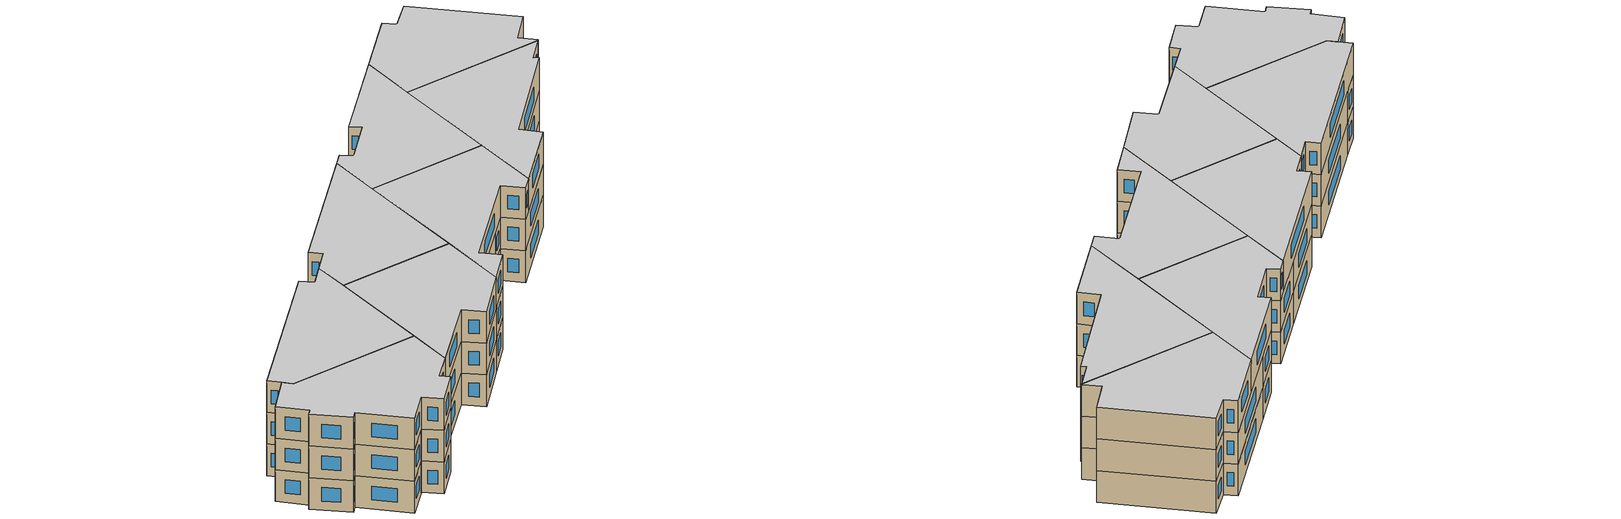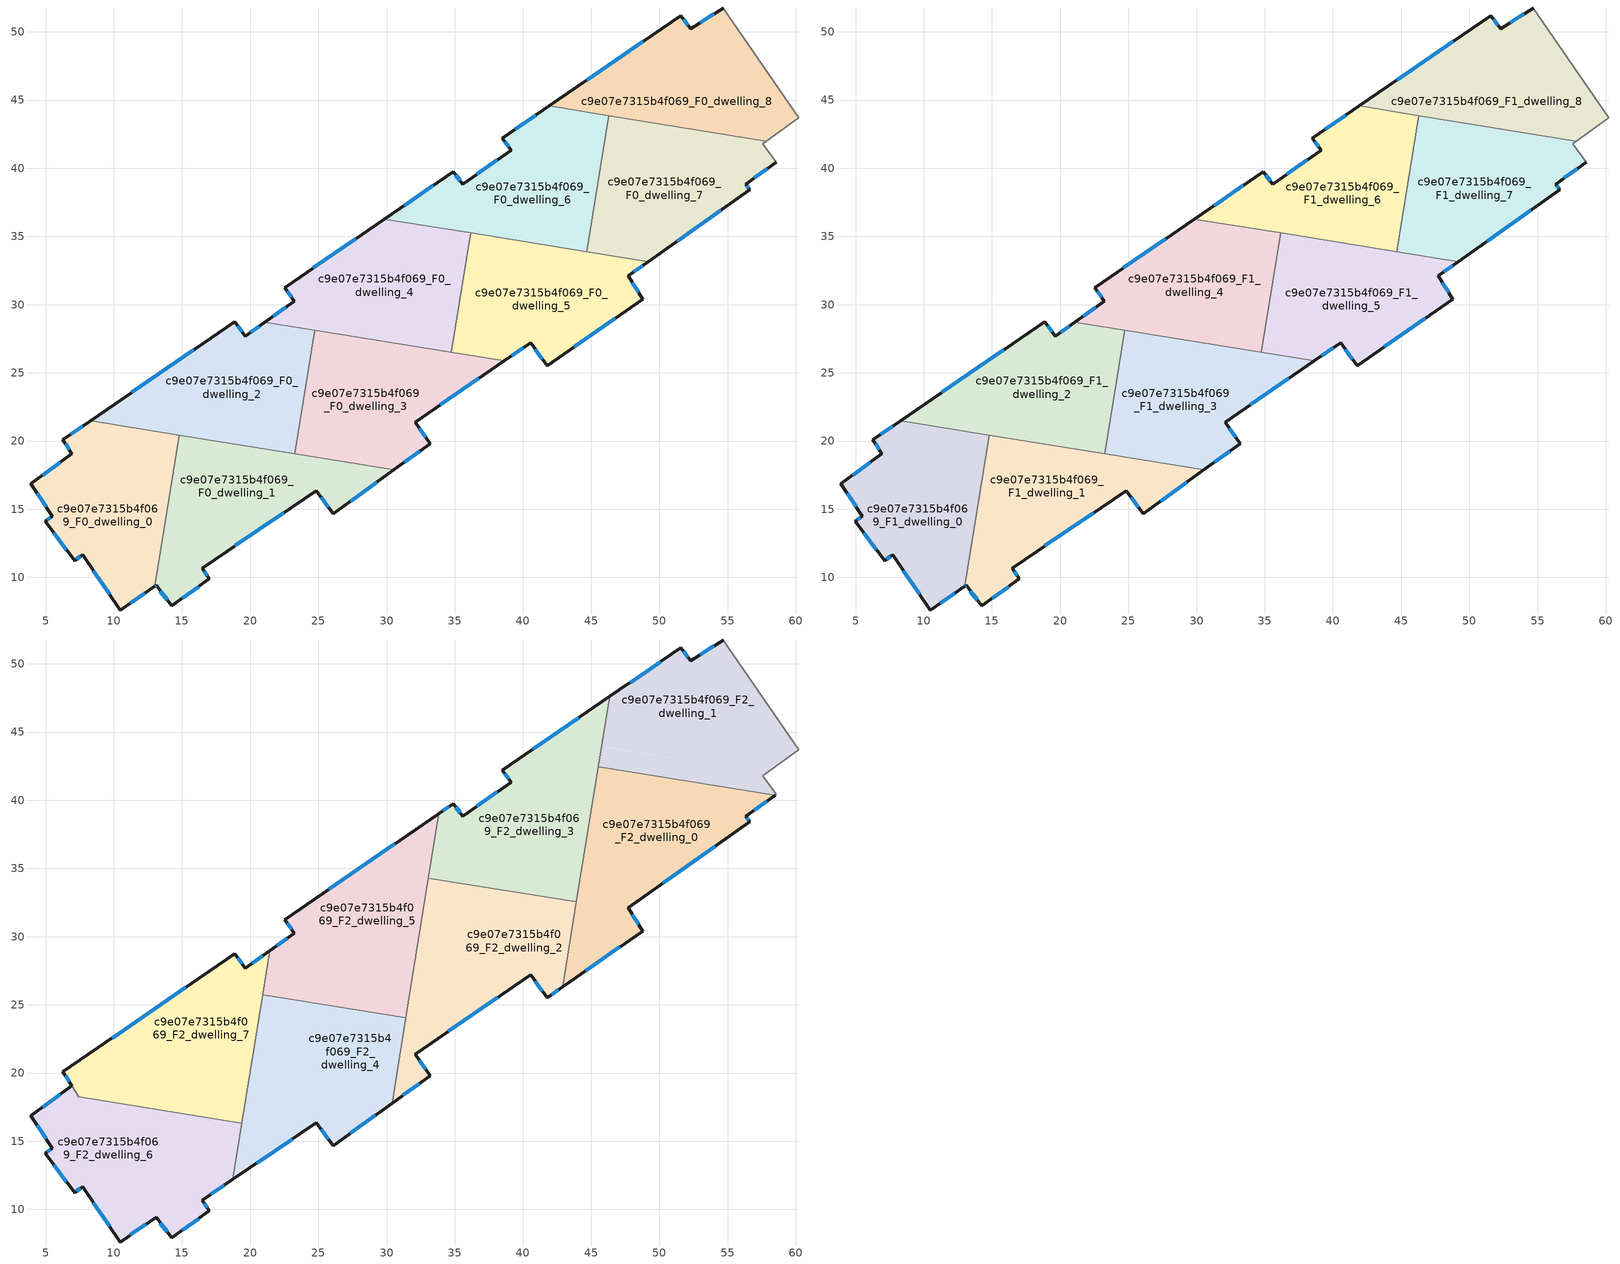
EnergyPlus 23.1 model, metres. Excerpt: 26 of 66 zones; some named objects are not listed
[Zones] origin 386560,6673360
c9e07e7315b4f069_F0_dwelling_0
 floor ground (EU_floor_Construction): 14.8,20.44 13.01,9.35 10.47,7.61 7.73,11.67 7.13,11.21 4.96,14.12 5.48,14.49 3.93,16.86 6.94,19.06 6.28,20.09 8.31,21.49 z0
 wall outside (EU_wall_Construction): 8.31,21.49 6.28,20.09 6.94,19.06 3.93,16.86 5.48,14.49 4.96,14.12 7.13,11.21 7.73,11.67 10.47,7.61 13.01,9.35 z0:3
 wall to c9e07e7315b4f069_F0_dwelling_1 (EU_wall_Construction): 13.01,9.35 14.8,20.44 z0:3
 wall to c9e07e7315b4f069_F0_dwelling_2 (EU_wall_Construction): 14.8,20.44 8.31,21.49 z0:3
 window (EU_Window_Construction): 11.2,8.11 12.29,8.85 / 8.51,10.51 9.69,8.77 / 7.3,11.34 7.56,11.54 / 5.58,13.29 6.51,12.04 / 5.33,14.39 5.11,14.23 / 4.38,16.19 5.04,15.17 / 6.08,18.43 4.79,17.49 / 6.47,19.79 6.75,19.35 / 7.73,21.09 6.86,20.49 z0.86:2.14
c9e07e7315b4f069_F0_dwelling_1
 floor ground (EU_floor_Construction): 30.55,17.89 26.1,14.68 24.85,16.34 16.49,10.69 17,9.9 14.25,7.92 13.1,9.41 13.01,9.35 14.8,20.44 z0
 wall outside (EU_wall_Construction): 13.01,9.35 13.1,9.41 14.25,7.92 17,9.9 16.49,10.69 24.85,16.34 26.1,14.68 30.55,17.89 z0:3
 wall to c9e07e7315b4f069_F0_dwelling_3 (EU_wall_Construction): 30.55,17.89 23.27,19.07 z0:3
 wall to c9e07e7315b4f069_F0_dwelling_2 (EU_wall_Construction): 23.27,19.07 14.8,20.44 z0:3
 window (EU_Window_Construction): 25.21,15.87 25.74,15.16 / 18.88,12.3 22.46,14.73 / 16.86,10.12 16.64,10.46 / 15.03,8.49 16.21,9.33 / 13.43,8.98 13.92,8.35 / 13.04,9.37 13.07,9.39 / 27.37,15.6 29.28,16.98 z0.86:2.14
c9e07e7315b4f069_F0_dwelling_2
 floor ground (EU_floor_Construction): 24.74,28.13 23.27,19.07 8.31,21.49 18.89,28.76 19.65,27.69 21.08,28.72 z0
 wall outside (EU_wall_Construction): 21.08,28.72 19.65,27.69 18.89,28.76 8.31,21.49 z0:3
 wall to c9e07e7315b4f069_F0_dwelling_3 (EU_wall_Construction): 23.27,19.07 24.74,28.13 z0:3
 wall to c9e07e7315b4f069_F0_dwelling_4 (EU_wall_Construction): 24.74,28.13 21.08,28.72 z0:3
 window (EU_Window_Construction): 15.86,26.68 11.33,23.56 / 19.43,28 19.1,28.45 / 20.67,28.43 20.06,27.99 z0.86:2.14
c9e07e7315b4f069_F0_dwelling_3
 floor ground (EU_floor_Construction): 38.63,25.89 32.09,21.39 33.19,19.81 30.55,17.89 23.27,19.07 24.74,28.13 z0
 wall outside (EU_wall_Construction): 30.55,17.89 33.19,19.81 32.09,21.39 38.63,25.89 z0:3
 wall to c9e07e7315b4f069_F0_dwelling_5 (EU_wall_Construction): 38.63,25.89 34.75,26.52 z0:3
 wall to c9e07e7315b4f069_F0_dwelling_4 (EU_wall_Construction): 34.74,26.51 24.74,28.13 z0:3
 window (EU_Window_Construction): 32.88,20.26 32.4,20.94 / 31.3,18.44 32.44,19.26 / 33.96,22.68 36.76,24.6 z0.86:2.14
c9e07e7315b4f069_F0_dwelling_4
 floor ground (EU_floor_Construction): 36.16,35.25 34.74,26.51 21.08,28.72 23.23,30.26 22.53,31.25 29.84,36.28 z0
 wall outside (EU_wall_Construction): 29.84,36.28 22.53,31.25 23.23,30.26 21.08,28.72 z0:3
 wall to c9e07e7315b4f069_F0_dwelling_5 (EU_wall_Construction): 34.74,26.51 36.16,35.25 z0:3
 wall to c9e07e7315b4f069_F0_dwelling_6 (EU_wall_Construction): 36.16,35.25 29.84,36.28 z0:3
 window (EU_Window_Construction): 22.73,30.97 23.03,30.54 / 27.76,34.84 24.62,32.69 / 22.62,29.82 21.7,29.16 z0.86:2.14
c9e07e7315b4f069_F0_dwelling_5
 floor ground (EU_floor_Construction): 49.19,33.15 47.72,32.11 48.79,30.41 41.77,25.52 40.57,27.22 38.63,25.89 34.74,26.51 36.16,35.25 z0
 wall outside (EU_wall_Construction): 38.63,25.89 40.57,27.22 41.77,25.52 48.79,30.41 47.72,32.11 49.19,33.15 z0:3
 wall to c9e07e7315b4f069_F0_dwelling_7 (EU_wall_Construction): 49.19,33.15 44.68,33.88 z0:3
 wall to c9e07e7315b4f069_F0_dwelling_6 (EU_wall_Construction): 44.68,33.88 36.16,35.26 z0:3
 window (EU_Window_Construction): 43.78,26.92 46.78,29.01 / 40.91,26.74 41.43,26.01 / 39.18,26.27 40.01,26.84 / 48.14,32.4 48.77,32.85 / 48.48,30.89 48.03,31.62 z0.86:2.14
c9e07e7315b4f069_F0_dwelling_6
 floor ground (EU_floor_Construction): 46.3,43.86 44.68,33.88 29.84,36.28 34.87,39.73 35.6,38.84 39.14,41.32 38.47,42.2 41.93,44.57 z0
 wall outside (EU_wall_Construction): 41.93,44.57 38.47,42.2 39.14,41.32 35.6,38.84 34.87,39.73 29.84,36.28 z0:3
 wall to c9e07e7315b4f069_F0_dwelling_7 (EU_wall_Construction): 44.68,33.88 46.3,43.86 z0:3
 wall to c9e07e7315b4f069_F0_dwelling_8 (EU_wall_Construction): 46.3,43.86 41.93,44.57 z0:3
 window (EU_Window_Construction): 33.44,38.74 31.28,37.26 / 35.39,39.1 35.08,39.48 / 38.13,40.61 36.61,39.55 / 38.66,41.95 38.95,41.57 / 40.94,43.89 39.46,42.88 z0.86:2.14
c9e07e7315b4f069_F0_dwelling_7
 floor ground (EU_floor_Construction): 57.85,42 57.59,41.81 58.57,40.43 56.33,38.84 56.64,38.44 49.19,33.15 44.68,33.88 46.3,43.86 z0
 wall outside (EU_wall_Construction): 49.19,33.15 56.64,38.44 56.33,38.84 58.57,40.43 z0:3
 wall adiabatic (EU_wall_Construction): 58.57,40.43 57.59,41.81 57.85,42 z0:3
 wall to c9e07e7315b4f069_F0_dwelling_8 (EU_wall_Construction): 57.85,42 46.3,43.86 z0:3
 window (EU_Window_Construction): 56.97,39.29 57.93,39.98 / 56.55,38.55 56.42,38.72 / 51.32,34.66 54.51,36.93 z0.86:2.14
c9e07e7315b4f069_F0_dwelling_8
 floor ground (EU_floor_Construction): 54.68,51.75 60.21,43.7 57.85,42 41.93,44.57 51.58,51.19 52.31,50.22 z0
 wall outside (EU_wall_Construction): 54.68,51.75 52.31,50.22 51.58,51.19 41.93,44.57 z0:3
 wall adiabatic (EU_wall_Construction): 57.85,42 60.21,43.7 54.68,51.75 z0:3
 window (EU_Window_Construction): 48.82,49.3 44.68,46.46 / 52.1,50.49 51.79,50.91 / 54,51.31 52.99,50.65 z0.86:2.14
c9e07e7315b4f069_F1_dwelling_0
 floor to c9e07e7315b4f069_F0_dwelling_0 (EU_floor_Construction): 14.8,20.44 13.01,9.35 10.47,7.61 7.73,11.67 7.13,11.21 4.96,14.12 5.48,14.49 3.93,16.86 6.94,19.06 6.28,20.09 8.31,21.49 z3
 wall outside (EU_wall_Construction): 8.31,21.49 6.28,20.09 6.94,19.06 3.93,16.86 5.48,14.49 4.96,14.12 7.13,11.21 7.73,11.67 10.47,7.61 13.01,9.35 z3:6
 wall to c9e07e7315b4f069_F1_dwelling_1 (EU_wall_Construction): 13.01,9.35 14.8,20.44 z3:6
 wall to c9e07e7315b4f069_F1_dwelling_2 (EU_wall_Construction): 14.8,20.44 8.31,21.49 z3:6
 window (EU_Window_Construction): 11.2,8.11 12.29,8.85 / 8.51,10.51 9.69,8.77 / 7.3,11.34 7.56,11.54 / 5.58,13.29 6.51,12.04 / 5.33,14.39 5.11,14.23 / 4.38,16.19 5.04,15.17 / 6.08,18.43 4.79,17.49 / 6.47,19.79 6.75,19.35 / 7.73,21.09 6.86,20.49 z3.86:5.14
c9e07e7315b4f069_F1_dwelling_1
 floor to c9e07e7315b4f069_F0_dwelling_1 (EU_floor_Construction): 30.55,17.89 26.1,14.68 24.85,16.34 16.49,10.69 17,9.9 14.25,7.92 13.1,9.41 13.01,9.35 14.8,20.44 z3
 wall outside (EU_wall_Construction): 13.01,9.35 13.1,9.41 14.25,7.92 17,9.9 16.49,10.69 24.85,16.34 26.1,14.68 30.55,17.89 z3:6
 wall to c9e07e7315b4f069_F1_dwelling_3 (EU_wall_Construction): 30.55,17.89 23.27,19.07 z3:6
 wall to c9e07e7315b4f069_F1_dwelling_2 (EU_wall_Construction): 23.27,19.07 14.8,20.44 z3:6
 window (EU_Window_Construction): 25.21,15.87 25.74,15.16 / 18.88,12.3 22.46,14.73 / 16.86,10.12 16.64,10.46 / 15.03,8.49 16.21,9.33 / 13.43,8.98 13.92,8.35 / 13.04,9.37 13.07,9.39 / 27.37,15.6 29.28,16.98 z3.86:5.14
c9e07e7315b4f069_F1_dwelling_2
 floor to c9e07e7315b4f069_F0_dwelling_2 (EU_floor_Construction): 24.74,28.13 23.27,19.07 8.31,21.49 18.89,28.76 19.65,27.69 21.08,28.72 z3
 wall outside (EU_wall_Construction): 21.08,28.72 19.65,27.69 18.89,28.76 8.31,21.49 z3:6
 wall to c9e07e7315b4f069_F1_dwelling_3 (EU_wall_Construction): 23.27,19.07 24.74,28.13 z3:6
 wall to c9e07e7315b4f069_F1_dwelling_4 (EU_wall_Construction): 24.74,28.13 21.08,28.72 z3:6
 window (EU_Window_Construction): 15.86,26.68 11.33,23.56 / 19.43,28 19.1,28.45 / 20.67,28.43 20.06,27.99 z3.86:5.14
 ceiling adiabatic (EU_roof_Construction): 24.27,25.21 24.74,28.13 21.38,28.67 20.91,25.75 z6
c9e07e7315b4f069_F1_dwelling_3
 floor to c9e07e7315b4f069_F0_dwelling_3 (EU_floor_Construction): 38.63,25.89 32.09,21.39 33.19,19.81 30.55,17.89 23.27,19.07 24.74,28.13 z3
 wall outside (EU_wall_Construction): 30.55,17.89 33.19,19.81 32.09,21.39 38.63,25.89 z3:6
 wall to c9e07e7315b4f069_F1_dwelling_5 (EU_wall_Construction): 38.63,25.89 34.75,26.52 z3:6
 wall to c9e07e7315b4f069_F1_dwelling_4 (EU_wall_Construction): 34.74,26.51 24.74,28.13 z3:6
 window (EU_Window_Construction): 32.88,20.26 32.4,20.94 / 31.3,18.44 32.44,19.26 / 33.96,22.68 36.76,24.6 z3.86:5.14
c9e07e7315b4f069_F1_dwelling_4
 floor to c9e07e7315b4f069_F0_dwelling_4 (EU_floor_Construction): 36.16,35.25 34.74,26.51 21.08,28.72 23.23,30.26 22.53,31.25 29.84,36.28 z3
 wall outside (EU_wall_Construction): 29.84,36.28 22.53,31.25 23.23,30.26 21.08,28.72 z3:6
 wall to c9e07e7315b4f069_F1_dwelling_5 (EU_wall_Construction): 34.74,26.51 36.16,35.25 z3:6
 wall to c9e07e7315b4f069_F1_dwelling_6 (EU_wall_Construction): 36.16,35.25 29.84,36.28 z3:6
 window (EU_Window_Construction): 22.73,30.97 23.03,30.54 / 27.76,34.84 24.62,32.69 / 22.62,29.82 21.7,29.16 z3.86:5.14
c9e07e7315b4f069_F1_dwelling_5
 floor to c9e07e7315b4f069_F0_dwelling_5 (EU_floor_Construction): 49.19,33.15 47.72,32.11 48.79,30.41 41.77,25.52 40.57,27.22 38.63,25.89 34.74,26.51 36.16,35.25 z3
 wall outside (EU_wall_Construction): 38.63,25.89 40.57,27.22 41.77,25.52 48.79,30.41 47.72,32.11 49.19,33.15 z3:6
 wall to c9e07e7315b4f069_F1_dwelling_7 (EU_wall_Construction): 49.19,33.15 44.68,33.88 z3:6
 wall to c9e07e7315b4f069_F1_dwelling_6 (EU_wall_Construction): 44.68,33.88 36.16,35.26 z3:6
 window (EU_Window_Construction): 43.78,26.92 46.78,29.01 / 40.91,26.74 41.43,26.01 / 39.18,26.27 40.01,26.84 / 48.14,32.4 48.77,32.85 / 48.48,30.89 48.03,31.62 z3.86:5.14
c9e07e7315b4f069_F1_dwelling_6
 floor to c9e07e7315b4f069_F0_dwelling_6 (EU_floor_Construction): 46.3,43.86 44.68,33.88 29.84,36.28 34.87,39.73 35.6,38.84 39.14,41.32 38.47,42.2 41.93,44.57 z3
 wall outside (EU_wall_Construction): 41.93,44.57 38.47,42.2 39.14,41.32 35.6,38.84 34.87,39.73 29.84,36.28 z3:6
 wall to c9e07e7315b4f069_F1_dwelling_7 (EU_wall_Construction): 44.68,33.88 46.3,43.86 z3:6
 wall to c9e07e7315b4f069_F1_dwelling_8 (EU_wall_Construction): 46.3,43.86 41.93,44.57 z3:6
 window (EU_Window_Construction): 33.44,38.74 31.28,37.26 / 35.39,39.1 35.08,39.48 / 38.13,40.61 36.61,39.55 / 38.66,41.95 38.95,41.57 / 40.94,43.89 39.46,42.88 z3.86:5.14
c9e07e7315b4f069_F1_dwelling_7
 floor to c9e07e7315b4f069_F0_dwelling_7 (EU_floor_Construction): 57.85,42 57.59,41.81 58.57,40.43 56.33,38.84 56.64,38.44 49.19,33.15 44.68,33.88 46.3,43.86 z3
 wall outside (EU_wall_Construction): 49.19,33.15 56.64,38.44 56.33,38.84 58.57,40.43 z3:6
 wall adiabatic (EU_wall_Construction): 58.57,40.43 57.59,41.81 57.85,42 z3:6
 wall to c9e07e7315b4f069_F1_dwelling_8 (EU_wall_Construction): 57.85,42 46.3,43.86 z3:6
 window (EU_Window_Construction): 56.97,39.29 57.93,39.98 / 56.55,38.55 56.42,38.72 / 51.32,34.66 54.51,36.93 z3.86:5.14
c9e07e7315b4f069_F1_dwelling_8
 floor to c9e07e7315b4f069_F0_dwelling_8 (EU_floor_Construction): 54.68,51.75 60.21,43.7 57.85,42 41.93,44.57 51.58,51.19 52.31,50.22 z3
 wall outside (EU_wall_Construction): 54.68,51.75 52.31,50.22 51.58,51.19 41.93,44.57 z3:6
 wall adiabatic (EU_wall_Construction): 57.85,42 60.21,43.7 54.68,51.75 z3:6
 window (EU_Window_Construction): 48.82,49.3 44.68,46.46 / 52.1,50.49 51.79,50.91 / 54,51.31 52.99,50.65 z3.86:5.14
 ceiling adiabatic (EU_roof_Construction): 45.77,43.95 46.36,47.61 41.93,44.57 z6
c9e07e7315b4f069_F2_dwelling_0
 floor to c9e07e7315b4f069_F1_dwelling_7 (EU_floor_Construction): 58.48,40.37 56.33,38.84 56.64,38.44 49.19,33.15 44.68,33.88 46.06,42.38 z6
 floor to c9e07e7315b4f069_F1_dwelling_5 (EU_floor_Construction): 49.19,33.15 47.72,32.11 48.79,30.41 42.92,26.32 44.15,33.96 z6
 floor to c9e07e7315b4f069_F1_dwelling_6 (EU_floor_Construction): 46.06,42.38 44.68,33.88 44.15,33.96 45.53,42.46 z6
 wall outside (EU_wall_Construction): 42.92,26.32 48.79,30.41 47.72,32.11 56.64,38.44 56.33,38.84 58.48,40.37 z6:9
 wall to c9e07e7315b4f069_F2_dwelling_1 (EU_wall_Construction): 58.48,40.37 45.53,42.46 z6:9
 wall to c9e07e7315b4f069_F2_dwelling_3 (EU_wall_Construction): 45.53,42.46 43.93,32.54 z6:9
 wall to c9e07e7315b4f069_F2_dwelling_2 (EU_wall_Construction): 43.92,32.54 42.92,26.32 z6:9
 window (EU_Window_Construction): 48.48,30.89 48.03,31.62 / 44.6,27.49 47.11,29.24 / 56.95,39.28 57.87,39.93 / 56.55,38.55 56.42,38.72 / 50.27,33.91 54.09,36.63 z6.86:8.14
 ceiling to c9e07e7315b4f069_F3_dwelling_0 (EU_floor_Construction): 48.79,30.41 47.72,32.11 56.64,38.44 56.33,38.84 58.48,40.37 45.53,42.46 42.92,26.32 z9
c9e07e7315b4f069_F2_dwelling_1
 floor to c9e07e7315b4f069_F1_dwelling_8 (EU_floor_Construction): 54.68,51.75 60.21,43.7 57.85,42 45.77,43.95 46.36,47.61 51.58,51.19 52.31,50.22 z6
 floor to c9e07e7315b4f069_F1_dwelling_7 (EU_floor_Construction): 57.85,42 57.59,41.81 58.57,40.43 58.48,40.37 46.06,42.38 46.3,43.86 z6
 floor to c9e07e7315b4f069_F1_dwelling_6 (EU_floor_Construction): 46.3,43.86 46.06,42.38 45.53,42.46 45.77,43.95 z6
 wall outside (EU_wall_Construction): 54.68,51.75 52.31,50.22 51.58,51.19 46.36,47.61 z6:9
 wall adiabatic (EU_wall_Construction): 58.48,40.37 58.57,40.43 57.59,41.81 60.21,43.7 54.68,51.75 z6:9
 wall to c9e07e7315b4f069_F2_dwelling_3 (EU_wall_Construction): 46.36,47.61 45.53,42.46 z6:9
 window (EU_Window_Construction): 50.09,50.17 47.85,48.63 / 52.1,50.49 51.79,50.91 / 54,51.31 52.99,50.65 z6.86:8.14
 ceiling to c9e07e7315b4f069_F3_dwelling_1 (EU_floor_Construction): 58.57,40.43 57.59,41.81 60.21,43.7 54.68,51.75 52.31,50.22 51.58,51.19 46.36,47.61 45.53,42.46 58.48,40.37 z9
c9e07e7315b4f069_F2_dwelling_2
 floor to c9e07e7315b4f069_F1_dwelling_5 (EU_floor_Construction): 43.92,32.54 42.92,26.32 41.77,25.52 40.57,27.22 38.63,25.89 34.74,26.51 35.93,33.84 z6
 floor to c9e07e7315b4f069_F1_dwelling_4 (EU_floor_Construction): 35.93,33.84 34.74,26.51 31.89,26.98 33.07,34.3 z6
 floor to c9e07e7315b4f069_F1_dwelling_3 (EU_floor_Construction): 38.63,25.89 32.09,21.39 33.19,19.81 30.55,17.89 30.43,17.91 31.89,26.98 z6
 wall outside (EU_wall_Construction): 30.41,17.79 33.19,19.81 32.09,21.39 40.57,27.22 41.77,25.52 42.92,26.32 z6:9
 wall to c9e07e7315b4f069_F2_dwelling_3 (EU_wall_Construction): 43.92,32.54 33.07,34.3 z6:9
 wall to c9e07e7315b4f069_F2_dwelling_5 (EU_wall_Construction): 33.07,34.3 31.42,24.06 z6:9
 wall to c9e07e7315b4f069_F2_dwelling_4 (EU_wall_Construction): 31.42,24.06 30.41,17.79 z6:9
 window (EU_Window_Construction): 34.51,23.06 38.14,25.56 / 32.88,20.26 32.4,20.94 / 31.2,18.37 32.4,19.23 / 42.1,25.75 42.59,26.09 / 40.91,26.74 41.43,26.01 z6.86:8.14
 ceiling to c9e07e7315b4f069_F3_dwelling_2 (EU_floor_Construction): 41.77,25.52 42.92,26.32 43.92,32.54 33.07,34.3 30.41,17.79 33.19,19.81 32.09,21.39 40.57,27.22 z9
c9e07e7315b4f069_F2_dwelling_3
 floor to c9e07e7315b4f069_F1_dwelling_6 (EU_floor_Construction): 45.77,43.95 44.15,33.96 33.3,35.72 33.84,39.02 34.87,39.73 35.6,38.84 39.14,41.32 38.47,42.2 41.93,44.57 z6
 floor to c9e07e7315b4f069_F1_dwelling_5 (EU_floor_Construction): 44.15,33.96 43.92,32.54 35.93,33.84 36.16,35.25 z6
 floor to c9e07e7315b4f069_F1_dwelling_4 (EU_floor_Construction): 36.16,35.25 35.93,33.84 33.07,34.3 33.3,35.72 z6
 floor adiabatic (EU_floor_Construction): 46.36,47.61 45.77,43.95 41.93,44.57 z6
 wall outside (EU_wall_Construction): 46.36,47.61 38.47,42.2 39.14,41.32 35.6,38.84 34.87,39.73 33.84,39.02 z6:9
 wall to c9e07e7315b4f069_F2_dwelling_5 (EU_wall_Construction): 33.84,39.02 33.07,34.3 z6:9
 window (EU_Window_Construction): 44.1,46.06 40.72,43.74 / 34.58,39.53 34.13,39.22 / 35.39,39.1 35.08,39.48 / 38.13,40.61 36.61,39.55 / 38.66,41.95 38.95,41.57 z6.86:8.14
 ceiling to c9e07e7315b4f069_F3_dwelling_3 (EU_floor_Construction): 43.92,32.54 46.36,47.61 38.47,42.2 39.14,41.32 35.6,38.84 34.87,39.73 33.84,39.02 33.07,34.3 z9
c9e07e7315b4f069_F2_dwelling_4
 floor to c9e07e7315b4f069_F1_dwelling_1 (EU_floor_Construction): 30.43,17.91 30.41,17.79 26.1,14.68 24.85,16.34 18.72,12.2 19.92,19.61 z6
 floor to c9e07e7315b4f069_F1_dwelling_3 (EU_floor_Construction): 31.42,24.06 30.43,17.91 23.27,19.07 24.27,25.21 z6
 floor to c9e07e7315b4f069_F1_dwelling_2 (EU_floor_Construction): 24.27,25.21 23.27,19.07 19.92,19.61 20.91,25.75 z6
 wall outside (EU_wall_Construction): 18.72,12.2 24.85,16.34 26.1,14.68 30.41,17.79 z6:9
 wall to c9e07e7315b4f069_F2_dwelling_5 (EU_wall_Construction): 31.42,24.06 20.91,25.75 z6:9
 wall to c9e07e7315b4f069_F2_dwelling_7 (EU_wall_Construction): 20.91,25.75 19.39,16.33 z6:9
 wall to c9e07e7315b4f069_F2_dwelling_6 (EU_wall_Construction): 19.39,16.33 18.72,12.2 z6:9
 window (EU_Window_Construction): 20.47,13.38 23.1,15.16 / 27.33,15.57 29.18,16.9 / 25.21,15.87 25.74,15.16 z6.86:8.14
 ceiling to c9e07e7315b4f069_F3_dwelling_4 (EU_floor_Construction): 30.41,17.79 31.42,24.06 20.91,25.75 18.72,12.2 24.85,16.34 26.1,14.68 z9
c9e07e7315b4f069_F2_dwelling_5
 floor to c9e07e7315b4f069_F1_dwelling_3 (EU_floor_Construction): 31.89,26.98 31.42,24.06 24.27,25.21 24.74,28.13 z6
 floor to c9e07e7315b4f069_F1_dwelling_4 (EU_floor_Construction): 33.3,35.72 31.89,26.98 21.38,28.67 21.43,28.97 23.23,30.26 22.53,31.25 29.84,36.28 z6
 floor to c9e07e7315b4f069_F1_dwelling_6 (EU_floor_Construction): 33.84,39.02 33.3,35.72 29.84,36.28 z6
 floor adiabatic (EU_floor_Construction): 24.74,28.13 24.27,25.21 20.91,25.75 21.38,28.67 z6
 wall outside (EU_wall_Construction): 33.84,39.02 22.53,31.25 23.23,30.26 21.43,28.97 z6:9
 wall to c9e07e7315b4f069_F2_dwelling_7 (EU_wall_Construction): 21.43,28.97 20.91,25.75 z6:9
 window (EU_Window_Construction): 22.72,29.89 21.95,29.34 / 22.73,30.97 23.03,30.54 / 30.61,36.8 25.76,33.47 z6.86:8.14
 ceiling to c9e07e7315b4f069_F3_dwelling_5 (EU_floor_Construction): 31.42,24.06 33.84,39.02 22.53,31.25 23.23,30.26 21.43,28.97 20.91,25.75 z9
c9e07e7315b4f069_F2_dwelling_6
 floor to c9e07e7315b4f069_F1_dwelling_0 (EU_floor_Construction): 14.27,17.15 13.01,9.35 10.47,7.61 7.73,11.67 7.13,11.21 4.96,14.12 5.48,14.49 3.93,16.86 6.94,19.06 7.45,18.26 z6
 floor to c9e07e7315b4f069_F1_dwelling_1 (EU_floor_Construction): 19.39,16.33 18.72,12.2 16.49,10.69 17,9.9 14.25,7.92 13.1,9.41 13.01,9.35 14.27,17.15 z6
 wall outside (EU_wall_Construction): 6.94,19.06 3.93,16.86 5.48,14.49 4.96,14.12 7.13,11.21 7.73,11.67 10.47,7.61 13.1,9.41 14.25,7.92 17,9.9 16.49,10.69 18.72,12.2 z6:9
 wall to c9e07e7315b4f069_F2_dwelling_7 (EU_wall_Construction): 19.39,16.33 7.45,18.26 6.94,19.06 z6:9
 window (EU_Window_Construction): 13.43,8.98 13.92,8.35 / 11.22,8.12 12.35,8.9 / 8.51,10.51 9.69,8.77 / 7.3,11.34 7.56,11.54 / 5.58,13.29 6.51,12.04 / 5.33,14.39 5.11,14.23 / 4.38,16.19 5.04,15.17 / 6.08,18.43 4.79,17.49 / 17.13,11.12 18.09,11.77 / 16.86,10.12 16.64,10.46 / 15.03,8.49 16.21,9.33 z6.86:8.14
 ceiling to c9e07e7315b4f069_F3_dwelling_6 (EU_floor_Construction): 17,9.9 16.49,10.69 18.72,12.2 19.39,16.33 7.45,18.26 6.94,19.06 3.93,16.86 5.48,14.49 4.96,14.12 7.13,11.21 7.73,11.67 10.47,7.61 13.1,9.41 14.25,7.92 z9
c9e07e7315b4f069_F2_dwelling_7
 floor to c9e07e7315b4f069_F1_dwelling_2 (EU_floor_Construction): 21.38,28.67 19.92,19.61 8.31,21.49 18.89,28.76 19.65,27.69 21.08,28.72 z6
 floor to c9e07e7315b4f069_F1_dwelling_0 (EU_floor_Construction): 14.8,20.44 14.27,17.15 7.45,18.26 6.28,20.09 8.31,21.49 z6
 floor to c9e07e7315b4f069_F1_dwelling_4 (EU_floor_Construction): 21.43,28.97 21.38,28.67 21.08,28.72 z6
 floor to c9e07e7315b4f069_F1_dwelling_1 (EU_floor_Construction): 19.92,19.61 19.39,16.33 14.27,17.15 14.8,20.44 z6
 wall outside (EU_wall_Construction): 21.43,28.97 19.65,27.69 18.89,28.76 6.28,20.09 6.94,19.06 z6:9
 window (EU_Window_Construction): 15.28,26.28 9.88,22.57 / 19.43,28 19.1,28.45 / 20.92,28.61 20.16,28.06 / 6.47,19.79 6.75,19.35 z6.86:8.14
 ceiling to c9e07e7315b4f069_F3_dwelling_7 (EU_floor_Construction): 19.39,16.33 21.43,28.97 19.65,27.69 18.89,28.76 6.28,20.09 7.45,18.26 z9
[Building]
EU S2 Campaign: North Axis=0; Terrain=City; Solar Distribution=FullExterior
[Site:Location]
Helsinki-Vantaa.AP: Latitude=60.317; Longitude=24.963; Time Zone=2; Elevation=54.6
[SizingPeriod:WeatherFileDays]
AnnualSizingPeriod: Begin Month=1; Begin Day of Month=1; End Month=12; End Day of Month=31; Day of Week for Start Day=Monday; Use Weather File Daylight Saving Period=No; Use Weather File Rain and Snow Indicators=No
[MATERIAL]
EU_InternalMass_Material: Roughness=MediumRough; Thickness=0.1; Conductivity=1; Density=1800; Specific Heat=900; Thermal Absorptance=0.9; Solar Absorptance=0.7; Visible Absorptance=0.7
[MATERIAL:NOMASS] Roughness=MediumRough; Thermal Absorptance=0.9; Solar Absorptance=0.7; Visible Absorptance=0.7
Name | Thermal Resistance
EU_wall_NoMass | 2.6932
EU_roof_NoMass | 3.19818
EU_floor_NoMass | 2.22482
[WINDOWMATERIAL:SIMPLEGLAZINGSYSTEM]
EU_Window_SimpleGlazing: UFactor=2.14966; Solar Heat Gain Coefficient=0.7; Visible Transmittance=0.7
[CONSTRUCTION]
EU_wall_Construction: EU_wall_NoMass
EU_roof_Construction: EU_roof_NoMass
EU_floor_Construction: EU_floor_NoMass
EU_Window_Construction: EU_Window_SimpleGlazing
EU_InternalMass_Construction: EU_InternalMass_Material
[ZONE] Type=1; Multiplier=1; Ceiling Height=autocalculate; Floor Area=autocalculate; Part of Total Floor Area=Yes
Name | Volume
c9e07e7315b4f069_F0_dwelling_0; c9e07e7315b4f069_F1_dwelling_0 | 280.737
c9e07e7315b4f069_F2_dwelling_0 | 315.837
c9e07e7315b4f069_F0_dwelling_1; c9e07e7315b4f069_F1_dwelling_1 | 280.753
c9e07e7315b4f069_F2_dwelling_1 | 315.835
c9e07e7315b4f069_F0_dwelling_2; c9e07e7315b4f069_F1_dwelling_2 | 280.772
c9e07e7315b4f069_F2_dwelling_2 | 315.858
c9e07e7315b4f069_F0_dwelling_3; c9e07e7315b4f069_F1_dwelling_3 | 280.769
c9e07e7315b4f069_F2_dwelling_3 | 315.848
c9e07e7315b4f069_F0_dwelling_4; c9e07e7315b4f069_F1_dwelling_4 | 280.723
c9e07e7315b4f069_F2_dwelling_4 | 315.817
c9e07e7315b4f069_F0_dwelling_5; c9e07e7315b4f069_F1_dwelling_5 | 280.725
c9e07e7315b4f069_F2_dwelling_5 | 315.85
c9e07e7315b4f069_F0_dwelling_6; c9e07e7315b4f069_F1_dwelling_6 | 280.718
c9e07e7315b4f069_F2_dwelling_6 | 317.251
c9e07e7315b4f069_F0_dwelling_7; c9e07e7315b4f069_F1_dwelling_7 | 280.745
c9e07e7315b4f069_F2_dwelling_7 | 314.419
c9e07e7315b4f069_F0_dwelling_8; c9e07e7315b4f069_F1_dwelling_8 | 280.767
[INTERNALMASS] Construction=EU_InternalMass_Construction
Name | Zone or ZoneList | Surface Area
c9e07e7315b4f069_F0_dwelling_0_EU_InternalMass | c9e07e7315b4f069_F0_dwelling_0 | 93.5789
c9e07e7315b4f069_F0_dwelling_1_EU_InternalMass | c9e07e7315b4f069_F0_dwelling_1 | 93.5832
c9e07e7315b4f069_F0_dwelling_2_EU_InternalMass | c9e07e7315b4f069_F0_dwelling_2 | 93.587
c9e07e7315b4f069_F0_dwelling_3_EU_InternalMass | c9e07e7315b4f069_F0_dwelling_3 | 93.591
c9e07e7315b4f069_F0_dwelling_4_EU_InternalMass | c9e07e7315b4f069_F0_dwelling_4 | 93.575
c9e07e7315b4f069_F0_dwelling_5_EU_InternalMass | c9e07e7315b4f069_F0_dwelling_5 | 93.574
c9e07e7315b4f069_F0_dwelling_6_EU_InternalMass | c9e07e7315b4f069_F0_dwelling_6 | 93.5727
c9e07e7315b4f069_F0_dwelling_7_EU_InternalMass | c9e07e7315b4f069_F0_dwelling_7 | 93.5826
c9e07e7315b4f069_F0_dwelling_8_EU_InternalMass | c9e07e7315b4f069_F0_dwelling_8 | 93.5888
c9e07e7315b4f069_F1_dwelling_0_EU_InternalMass | c9e07e7315b4f069_F1_dwelling_0 | 93.5789
c9e07e7315b4f069_F1_dwelling_1_EU_InternalMass | c9e07e7315b4f069_F1_dwelling_1 | 93.5832
c9e07e7315b4f069_F1_dwelling_2_EU_InternalMass | c9e07e7315b4f069_F1_dwelling_2 | 93.587
c9e07e7315b4f069_F1_dwelling_3_EU_InternalMass | c9e07e7315b4f069_F1_dwelling_3 | 93.591
c9e07e7315b4f069_F1_dwelling_4_EU_InternalMass | c9e07e7315b4f069_F1_dwelling_4 | 93.575
c9e07e7315b4f069_F1_dwelling_5_EU_InternalMass | c9e07e7315b4f069_F1_dwelling_5 | 93.574
c9e07e7315b4f069_F1_dwelling_6_EU_InternalMass | c9e07e7315b4f069_F1_dwelling_6 | 93.5727
c9e07e7315b4f069_F1_dwelling_7_EU_InternalMass | c9e07e7315b4f069_F1_dwelling_7 | 93.5826
c9e07e7315b4f069_F1_dwelling_8_EU_InternalMass | c9e07e7315b4f069_F1_dwelling_8 | 93.5888
c9e07e7315b4f069_F2_dwelling_0_EU_InternalMass | c9e07e7315b4f069_F2_dwelling_0 | 105.279
c9e07e7315b4f069_F2_dwelling_1_EU_InternalMass | c9e07e7315b4f069_F2_dwelling_1 | 105.279
c9e07e7315b4f069_F2_dwelling_2_EU_InternalMass | c9e07e7315b4f069_F2_dwelling_2 | 105.286
c9e07e7315b4f069_F2_dwelling_3_EU_InternalMass | c9e07e7315b4f069_F2_dwelling_3 | 105.283
c9e07e7315b4f069_F2_dwelling_4_EU_InternalMass | c9e07e7315b4f069_F2_dwelling_4 | 105.272
c9e07e7315b4f069_F2_dwelling_5_EU_InternalMass | c9e07e7315b4f069_F2_dwelling_5 | 105.284
c9e07e7315b4f069_F2_dwelling_6_EU_InternalMass | c9e07e7315b4f069_F2_dwelling_6 | 105.751
c9e07e7315b4f069_F2_dwelling_7_EU_InternalMass | c9e07e7315b4f069_F2_dwelling_7 | 104.81
[OTHEREQUIPMENT] Fuel Type=Electricity; Design Level Calculation Method=Watts/Area; Power per Zone Floor Area=1; Fraction Latent=0; Fraction Radiant=0; Fraction Lost=0; Carbon Dioxide Generation Rate=0; EndUse Subcategory=EU_Step8_InternalGains
Name | Zone or ZoneList or Space or SpaceList | Schedule
EU_Step8_InternalGain_c9e07e7315b4f069_F0_dwelling_0_f000 | c9e07e7315b4f069_F0_dwelling_0 | EU_Step8_GainSchedule_c9e07e7315b4f069_F0_dwelling_0_f000
EU_Step8_InternalGain_c9e07e7315b4f069_F0_dwelling_1_f000 | c9e07e7315b4f069_F0_dwelling_1 | EU_Step8_GainSchedule_c9e07e7315b4f069_F0_dwelling_1_f000
EU_Step8_InternalGain_c9e07e7315b4f069_F0_dwelling_2_f000 | c9e07e7315b4f069_F0_dwelling_2 | EU_Step8_GainSchedule_c9e07e7315b4f069_F0_dwelling_2_f000
EU_Step8_InternalGain_c9e07e7315b4f069_F0_dwelling_3_f000 | c9e07e7315b4f069_F0_dwelling_3 | EU_Step8_GainSchedule_c9e07e7315b4f069_F0_dwelling_3_f000
EU_Step8_InternalGain_c9e07e7315b4f069_F0_dwelling_4_f000 | c9e07e7315b4f069_F0_dwelling_4 | EU_Step8_GainSchedule_c9e07e7315b4f069_F0_dwelling_4_f000
EU_Step8_InternalGain_c9e07e7315b4f069_F0_dwelling_5_f000 | c9e07e7315b4f069_F0_dwelling_5 | EU_Step8_GainSchedule_c9e07e7315b4f069_F0_dwelling_5_f000
EU_Step8_InternalGain_c9e07e7315b4f069_F0_dwelling_6_f000 | c9e07e7315b4f069_F0_dwelling_6 | EU_Step8_GainSchedule_c9e07e7315b4f069_F0_dwelling_6_f000
EU_Step8_InternalGain_c9e07e7315b4f069_F0_dwelling_7_f000 | c9e07e7315b4f069_F0_dwelling_7 | EU_Step8_GainSchedule_c9e07e7315b4f069_F0_dwelling_7_f000
EU_Step8_InternalGain_c9e07e7315b4f069_F0_dwelling_8_f000 | c9e07e7315b4f069_F0_dwelling_8 | EU_Step8_GainSchedule_c9e07e7315b4f069_F0_dwelling_8_f000
EU_Step8_InternalGain_c9e07e7315b4f069_F1_dwelling_0_f000 | c9e07e7315b4f069_F1_dwelling_0 | EU_Step8_GainSchedule_c9e07e7315b4f069_F1_dwelling_0_f000
EU_Step8_InternalGain_c9e07e7315b4f069_F1_dwelling_1_f000 | c9e07e7315b4f069_F1_dwelling_1 | EU_Step8_GainSchedule_c9e07e7315b4f069_F1_dwelling_1_f000
EU_Step8_InternalGain_c9e07e7315b4f069_F1_dwelling_2_f000 | c9e07e7315b4f069_F1_dwelling_2 | EU_Step8_GainSchedule_c9e07e7315b4f069_F1_dwelling_2_f000
EU_Step8_InternalGain_c9e07e7315b4f069_F1_dwelling_3_f000 | c9e07e7315b4f069_F1_dwelling_3 | EU_Step8_GainSchedule_c9e07e7315b4f069_F1_dwelling_3_f000
EU_Step8_InternalGain_c9e07e7315b4f069_F1_dwelling_4_f000 | c9e07e7315b4f069_F1_dwelling_4 | EU_Step8_GainSchedule_c9e07e7315b4f069_F1_dwelling_4_f000
EU_Step8_InternalGain_c9e07e7315b4f069_F1_dwelling_5_f000 | c9e07e7315b4f069_F1_dwelling_5 | EU_Step8_GainSchedule_c9e07e7315b4f069_F1_dwelling_5_f000
EU_Step8_InternalGain_c9e07e7315b4f069_F1_dwelling_6_f000 | c9e07e7315b4f069_F1_dwelling_6 | EU_Step8_GainSchedule_c9e07e7315b4f069_F1_dwelling_6_f000
EU_Step8_InternalGain_c9e07e7315b4f069_F1_dwelling_7_f000 | c9e07e7315b4f069_F1_dwelling_7 | EU_Step8_GainSchedule_c9e07e7315b4f069_F1_dwelling_7_f000
EU_Step8_InternalGain_c9e07e7315b4f069_F1_dwelling_8_f000 | c9e07e7315b4f069_F1_dwelling_8 | EU_Step8_GainSchedule_c9e07e7315b4f069_F1_dwelling_8_f000
EU_Step8_InternalGain_c9e07e7315b4f069_F2_dwelling_0_f000 | c9e07e7315b4f069_F2_dwelling_0 | EU_Step8_GainSchedule_c9e07e7315b4f069_F2_dwelling_0_f000
EU_Step8_InternalGain_c9e07e7315b4f069_F2_dwelling_1_f000 | c9e07e7315b4f069_F2_dwelling_1 | EU_Step8_GainSchedule_c9e07e7315b4f069_F2_dwelling_1_f000
EU_Step8_InternalGain_c9e07e7315b4f069_F2_dwelling_2_f000 | c9e07e7315b4f069_F2_dwelling_2 | EU_Step8_GainSchedule_c9e07e7315b4f069_F2_dwelling_2_f000
EU_Step8_InternalGain_c9e07e7315b4f069_F2_dwelling_3_f000 | c9e07e7315b4f069_F2_dwelling_3 | EU_Step8_GainSchedule_c9e07e7315b4f069_F2_dwelling_3_f000
EU_Step8_InternalGain_c9e07e7315b4f069_F2_dwelling_4_f000 | c9e07e7315b4f069_F2_dwelling_4 | EU_Step8_GainSchedule_c9e07e7315b4f069_F2_dwelling_4_f000
EU_Step8_InternalGain_c9e07e7315b4f069_F2_dwelling_5_f000 | c9e07e7315b4f069_F2_dwelling_5 | EU_Step8_GainSchedule_c9e07e7315b4f069_F2_dwelling_5_f000
EU_Step8_InternalGain_c9e07e7315b4f069_F2_dwelling_6_f000 | c9e07e7315b4f069_F2_dwelling_6 | EU_Step8_GainSchedule_c9e07e7315b4f069_F2_dwelling_6_f000
EU_Step8_InternalGain_c9e07e7315b4f069_F2_dwelling_7_f000 | c9e07e7315b4f069_F2_dwelling_7 | EU_Step8_GainSchedule_c9e07e7315b4f069_F2_dwelling_7_f000
[ZONEVENTILATION:DESIGNFLOWRATE] Schedule=EU_AlwaysOn; Design Flow Rate Calculation Method=AirChanges/Hour; Air Changes per Hour=0.586271; Ventilation Type=Natural; Fan Pressure Rise=0; Fan Total Efficiency=1; Constant Term Coefficient=1; Temperature Term Coefficient=0; Velocity Term Coefficient=0; Velocity Squared Term Coefficient=0; Minimum Indoor Temperature=-100; Maximum Indoor Temperature=100; Delta Temperature=-100; Minimum Outdoor Temperature=-100; Maximum Outdoor Temperature=100; Maximum Wind Speed=40
Name | Zone or ZoneList or Space or SpaceList
EU_ConstantAir_c9e07e7315b4f069_F0_dwelling_0 | c9e07e7315b4f069_F0_dwelling_0
EU_ConstantAir_c9e07e7315b4f069_F0_dwelling_1 | c9e07e7315b4f069_F0_dwelling_1
EU_ConstantAir_c9e07e7315b4f069_F0_dwelling_2 | c9e07e7315b4f069_F0_dwelling_2
EU_ConstantAir_c9e07e7315b4f069_F0_dwelling_3 | c9e07e7315b4f069_F0_dwelling_3
EU_ConstantAir_c9e07e7315b4f069_F0_dwelling_4 | c9e07e7315b4f069_F0_dwelling_4
EU_ConstantAir_c9e07e7315b4f069_F0_dwelling_5 | c9e07e7315b4f069_F0_dwelling_5
EU_ConstantAir_c9e07e7315b4f069_F0_dwelling_6 | c9e07e7315b4f069_F0_dwelling_6
EU_ConstantAir_c9e07e7315b4f069_F0_dwelling_7 | c9e07e7315b4f069_F0_dwelling_7
EU_ConstantAir_c9e07e7315b4f069_F0_dwelling_8 | c9e07e7315b4f069_F0_dwelling_8
EU_ConstantAir_c9e07e7315b4f069_F1_dwelling_0 | c9e07e7315b4f069_F1_dwelling_0
EU_ConstantAir_c9e07e7315b4f069_F1_dwelling_1 | c9e07e7315b4f069_F1_dwelling_1
EU_ConstantAir_c9e07e7315b4f069_F1_dwelling_2 | c9e07e7315b4f069_F1_dwelling_2
EU_ConstantAir_c9e07e7315b4f069_F1_dwelling_3 | c9e07e7315b4f069_F1_dwelling_3
EU_ConstantAir_c9e07e7315b4f069_F1_dwelling_4 | c9e07e7315b4f069_F1_dwelling_4
EU_ConstantAir_c9e07e7315b4f069_F1_dwelling_5 | c9e07e7315b4f069_F1_dwelling_5
EU_ConstantAir_c9e07e7315b4f069_F1_dwelling_6 | c9e07e7315b4f069_F1_dwelling_6
EU_ConstantAir_c9e07e7315b4f069_F1_dwelling_7 | c9e07e7315b4f069_F1_dwelling_7
EU_ConstantAir_c9e07e7315b4f069_F1_dwelling_8 | c9e07e7315b4f069_F1_dwelling_8
EU_ConstantAir_c9e07e7315b4f069_F2_dwelling_0 | c9e07e7315b4f069_F2_dwelling_0
EU_ConstantAir_c9e07e7315b4f069_F2_dwelling_1 | c9e07e7315b4f069_F2_dwelling_1
EU_ConstantAir_c9e07e7315b4f069_F2_dwelling_2 | c9e07e7315b4f069_F2_dwelling_2
EU_ConstantAir_c9e07e7315b4f069_F2_dwelling_3 | c9e07e7315b4f069_F2_dwelling_3
EU_ConstantAir_c9e07e7315b4f069_F2_dwelling_4 | c9e07e7315b4f069_F2_dwelling_4
EU_ConstantAir_c9e07e7315b4f069_F2_dwelling_5 | c9e07e7315b4f069_F2_dwelling_5
EU_ConstantAir_c9e07e7315b4f069_F2_dwelling_6 | c9e07e7315b4f069_F2_dwelling_6
EU_ConstantAir_c9e07e7315b4f069_F2_dwelling_7 | c9e07e7315b4f069_F2_dwelling_7
[HVACTEMPLATE:THERMOSTAT] Constant Heating Setpoint=20; Constant Cooling Setpoint=50
EU_HeatOnly_c9e07e7315b4f069_F0_dwelling_0; EU_HeatOnly_c9e07e7315b4f069_F0_dwelling_1
[HVACTEMPLATE:ZONE:IDEALLOADSAIRSYSTEM] System Availability Schedule=EU_AlwaysOn; Maximum Heating Supply Air Temperature=50; Minimum Cooling Supply Air Temperature=13; Maximum Heating Supply Air Humidity Ratio=0.0156; Minimum Cooling Supply Air Humidity Ratio=0.0077; Heating Limit=NoLimit; Cooling Limit=NoLimit; Heating Availability Schedule=EU_AlwaysOn; Cooling Availability Schedule=EU_CoolingOff; Dehumidification Control Type=ConstantSensibleHeatRatio; Cooling Sensible Heat Ratio=0.7; Dehumidification Setpoint=60; Humidification Control Type=None; Humidification Setpoint=30; Outdoor Air Method=None; Outdoor Air Flow Rate per Person=0.00944; Outdoor Air Flow Rate per Zone Floor Area=0; Outdoor Air Flow Rate per Zone=0; Demand Controlled Ventilation Type=None; Outdoor Air Economizer Type=NoEconomizer; Heat Recovery Type=None; Sensible Heat Recovery Effectiveness=0.7; Latent Heat Recovery Effectiveness=0.65
Name | Template Thermostat
c9e07e7315b4f069_F0_dwelling_0 | EU_HeatOnly_c9e07e7315b4f069_F0_dwelling_0
c9e07e7315b4f069_F0_dwelling_1 | EU_HeatOnly_c9e07e7315b4f069_F0_dwelling_1
c9e07e7315b4f069_F0_dwelling_2 | EU_HeatOnly_c9e07e7315b4f069_F0_dwelling_2
c9e07e7315b4f069_F0_dwelling_3 | EU_HeatOnly_c9e07e7315b4f069_F0_dwelling_3
c9e07e7315b4f069_F0_dwelling_4 | EU_HeatOnly_c9e07e7315b4f069_F0_dwelling_4
c9e07e7315b4f069_F0_dwelling_5 | EU_HeatOnly_c9e07e7315b4f069_F0_dwelling_5
c9e07e7315b4f069_F0_dwelling_6 | EU_HeatOnly_c9e07e7315b4f069_F0_dwelling_6
c9e07e7315b4f069_F0_dwelling_7 | EU_HeatOnly_c9e07e7315b4f069_F0_dwelling_7
c9e07e7315b4f069_F0_dwelling_8 | EU_HeatOnly_c9e07e7315b4f069_F0_dwelling_8
c9e07e7315b4f069_F1_dwelling_0 | EU_HeatOnly_c9e07e7315b4f069_F1_dwelling_0
c9e07e7315b4f069_F1_dwelling_1 | EU_HeatOnly_c9e07e7315b4f069_F1_dwelling_1
c9e07e7315b4f069_F1_dwelling_2 | EU_HeatOnly_c9e07e7315b4f069_F1_dwelling_2
c9e07e7315b4f069_F1_dwelling_3 | EU_HeatOnly_c9e07e7315b4f069_F1_dwelling_3
c9e07e7315b4f069_F1_dwelling_4 | EU_HeatOnly_c9e07e7315b4f069_F1_dwelling_4
c9e07e7315b4f069_F1_dwelling_5 | EU_HeatOnly_c9e07e7315b4f069_F1_dwelling_5
c9e07e7315b4f069_F1_dwelling_6 | EU_HeatOnly_c9e07e7315b4f069_F1_dwelling_6
c9e07e7315b4f069_F1_dwelling_7 | EU_HeatOnly_c9e07e7315b4f069_F1_dwelling_7
c9e07e7315b4f069_F1_dwelling_8 | EU_HeatOnly_c9e07e7315b4f069_F1_dwelling_8
c9e07e7315b4f069_F2_dwelling_0 | EU_HeatOnly_c9e07e7315b4f069_F2_dwelling_0
c9e07e7315b4f069_F2_dwelling_1 | EU_HeatOnly_c9e07e7315b4f069_F2_dwelling_1
c9e07e7315b4f069_F2_dwelling_2 | EU_HeatOnly_c9e07e7315b4f069_F2_dwelling_2
c9e07e7315b4f069_F2_dwelling_3 | EU_HeatOnly_c9e07e7315b4f069_F2_dwelling_3
c9e07e7315b4f069_F2_dwelling_4 | EU_HeatOnly_c9e07e7315b4f069_F2_dwelling_4
c9e07e7315b4f069_F2_dwelling_5 | EU_HeatOnly_c9e07e7315b4f069_F2_dwelling_5
c9e07e7315b4f069_F2_dwelling_6 | EU_HeatOnly_c9e07e7315b4f069_F2_dwelling_6
c9e07e7315b4f069_F2_dwelling_7 | EU_HeatOnly_c9e07e7315b4f069_F2_dwelling_7
[SIZING:ZONE] Zone Cooling Design Supply Air Temperature Input Method=SupplyAirTemperature; Zone Cooling Design Supply Air Temperature=13; Zone Heating Design Supply Air Temperature Input Method=SupplyAirTemperature; Zone Heating Design Supply Air Temperature=50; Zone Cooling Design Supply Air Humidity Ratio=0.008; Zone Heating Design Supply Air Humidity Ratio=0.008; Cooling Design Air Flow Method=DesignDay; Cooling Design Air Flow Rate=0; Cooling Minimum Air Flow per Zone Floor Area=0.000762; Cooling Minimum Air Flow=0; Cooling Minimum Air Flow Fraction=0.2; Heating Design Air Flow Method=DesignDay; Heating Design Air Flow Rate=0; Heating Maximum Air Flow per Zone Floor Area=0.002032; Heating Maximum Air Flow=0.141576; Heating Maximum Air Flow Fraction=0.3; Account for Dedicated Outdoor Air System=No; Dedicated Outdoor Air System Control Strategy=NeutralSupplyAir; Dedicated Outdoor Air Low Setpoint Temperature for Design=autosize; Dedicated Outdoor Air High Setpoint Temperature for Design=autosize; Zone Load Sizing Method=Sensible Load Only No Latent Load; Zone Latent Cooling Design Supply Air Humidity Ratio Input Method=HumidityRatioDifference; Zone Cooling Design Supply Air Humidity Ratio Difference=0.005; Zone Latent Heating Design Supply Air Humidity Ratio Input Method=HumidityRatioDifference; Zone Humidification Design Supply Air Humidity Ratio Difference=0.005
c9e07e7315b4f069_F0_dwelling_0; c9e07e7315b4f069_F0_dwelling_1; c9e07e7315b4f069_F0_dwelling_2; c9e07e7315b4f069_F0_dwelling_3; c9e07e7315b4f069_F0_dwelling_4; c9e07e7315b4f069_F0_dwelling_5; c9e07e7315b4f069_F0_dwelling_6; c9e07e7315b4f069_F0_dwelling_7; c9e07e7315b4f069_F0_dwelling_8; c9e07e7315b4f069_F1_dwelling_0; c9e07e7315b4f069_F1_dwelling_1; c9e07e7315b4f069_F1_dwelling_2; c9e07e7315b4f069_F1_dwelling_3; c9e07e7315b4f069_F1_dwelling_4; c9e07e7315b4f069_F1_dwelling_5; c9e07e7315b4f069_F1_dwelling_6; c9e07e7315b4f069_F1_dwelling_7; c9e07e7315b4f069_F1_dwelling_8; c9e07e7315b4f069_F2_dwelling_0; c9e07e7315b4f069_F2_dwelling_1; c9e07e7315b4f069_F2_dwelling_2; c9e07e7315b4f069_F2_dwelling_3; c9e07e7315b4f069_F2_dwelling_4; c9e07e7315b4f069_F2_dwelling_5; c9e07e7315b4f069_F2_dwelling_6; c9e07e7315b4f069_F2_dwelling_7
[SCHEDULE:CONSTANT]
Name | Hourly Value
EU_AlwaysOn | 1
EU_CoolingOff | 0
[SCHEDULE:FILE] Column Number=1; Rows to Skip at Top=0; Number of Hours of Data=8760; Column Separator=Comma; Interpolate to Timestep=No; Minutes per Item=60; Adjust Schedule for Daylight Savings=Yes
Name | File
EU_Step8_GainSchedule_c9e07e7315b4f069_F0_dwelling_0_f000 | ../../schedules/c9e07e7315b4f069/c9e07e7315b4f069_F0_dwelling_0_f000_gain.csv
EU_Step8_GainSchedule_c9e07e7315b4f069_F0_dwelling_1_f000 | ../../schedules/c9e07e7315b4f069/c9e07e7315b4f069_F0_dwelling_1_f000_gain.csv
EU_Step8_GainSchedule_c9e07e7315b4f069_F0_dwelling_2_f000 | ../../schedules/c9e07e7315b4f069/c9e07e7315b4f069_F0_dwelling_2_f000_gain.csv
EU_Step8_GainSchedule_c9e07e7315b4f069_F0_dwelling_3_f000 | ../../schedules/c9e07e7315b4f069/c9e07e7315b4f069_F0_dwelling_3_f000_gain.csv
EU_Step8_GainSchedule_c9e07e7315b4f069_F0_dwelling_4_f000 | ../../schedules/c9e07e7315b4f069/c9e07e7315b4f069_F0_dwelling_4_f000_gain.csv
EU_Step8_GainSchedule_c9e07e7315b4f069_F0_dwelling_5_f000 | ../../schedules/c9e07e7315b4f069/c9e07e7315b4f069_F0_dwelling_5_f000_gain.csv
EU_Step8_GainSchedule_c9e07e7315b4f069_F0_dwelling_6_f000 | ../../schedules/c9e07e7315b4f069/c9e07e7315b4f069_F0_dwelling_6_f000_gain.csv
EU_Step8_GainSchedule_c9e07e7315b4f069_F0_dwelling_7_f000 | ../../schedules/c9e07e7315b4f069/c9e07e7315b4f069_F0_dwelling_7_f000_gain.csv
EU_Step8_GainSchedule_c9e07e7315b4f069_F0_dwelling_8_f000 | ../../schedules/c9e07e7315b4f069/c9e07e7315b4f069_F0_dwelling_8_f000_gain.csv
EU_Step8_GainSchedule_c9e07e7315b4f069_F1_dwelling_0_f000 | ../../schedules/c9e07e7315b4f069/c9e07e7315b4f069_F1_dwelling_0_f000_gain.csv
EU_Step8_GainSchedule_c9e07e7315b4f069_F1_dwelling_1_f000 | ../../schedules/c9e07e7315b4f069/c9e07e7315b4f069_F1_dwelling_1_f000_gain.csv
EU_Step8_GainSchedule_c9e07e7315b4f069_F1_dwelling_2_f000 | ../../schedules/c9e07e7315b4f069/c9e07e7315b4f069_F1_dwelling_2_f000_gain.csv
EU_Step8_GainSchedule_c9e07e7315b4f069_F1_dwelling_3_f000 | ../../schedules/c9e07e7315b4f069/c9e07e7315b4f069_F1_dwelling_3_f000_gain.csv
EU_Step8_GainSchedule_c9e07e7315b4f069_F1_dwelling_4_f000 | ../../schedules/c9e07e7315b4f069/c9e07e7315b4f069_F1_dwelling_4_f000_gain.csv
EU_Step8_GainSchedule_c9e07e7315b4f069_F1_dwelling_5_f000 | ../../schedules/c9e07e7315b4f069/c9e07e7315b4f069_F1_dwelling_5_f000_gain.csv
EU_Step8_GainSchedule_c9e07e7315b4f069_F1_dwelling_6_f000 | ../../schedules/c9e07e7315b4f069/c9e07e7315b4f069_F1_dwelling_6_f000_gain.csv
EU_Step8_GainSchedule_c9e07e7315b4f069_F1_dwelling_7_f000 | ../../schedules/c9e07e7315b4f069/c9e07e7315b4f069_F1_dwelling_7_f000_gain.csv
EU_Step8_GainSchedule_c9e07e7315b4f069_F1_dwelling_8_f000 | ../../schedules/c9e07e7315b4f069/c9e07e7315b4f069_F1_dwelling_8_f000_gain.csv
EU_Step8_GainSchedule_c9e07e7315b4f069_F2_dwelling_0_f000 | ../../schedules/c9e07e7315b4f069/c9e07e7315b4f069_F2_dwelling_0_f000_gain.csv
EU_Step8_GainSchedule_c9e07e7315b4f069_F2_dwelling_1_f000 | ../../schedules/c9e07e7315b4f069/c9e07e7315b4f069_F2_dwelling_1_f000_gain.csv
EU_Step8_GainSchedule_c9e07e7315b4f069_F2_dwelling_2_f000 | ../../schedules/c9e07e7315b4f069/c9e07e7315b4f069_F2_dwelling_2_f000_gain.csv
EU_Step8_GainSchedule_c9e07e7315b4f069_F2_dwelling_3_f000 | ../../schedules/c9e07e7315b4f069/c9e07e7315b4f069_F2_dwelling_3_f000_gain.csv
EU_Step8_GainSchedule_c9e07e7315b4f069_F2_dwelling_4_f000 | ../../schedules/c9e07e7315b4f069/c9e07e7315b4f069_F2_dwelling_4_f000_gain.csv
EU_Step8_GainSchedule_c9e07e7315b4f069_F2_dwelling_5_f000 | ../../schedules/c9e07e7315b4f069/c9e07e7315b4f069_F2_dwelling_5_f000_gain.csv
EU_Step8_GainSchedule_c9e07e7315b4f069_F2_dwelling_6_f000 | ../../schedules/c9e07e7315b4f069/c9e07e7315b4f069_F2_dwelling_6_f000_gain.csv
EU_Step8_GainSchedule_c9e07e7315b4f069_F2_dwelling_7_f000 | ../../schedules/c9e07e7315b4f069/c9e07e7315b4f069_F2_dwelling_7_f000_gain.csv
